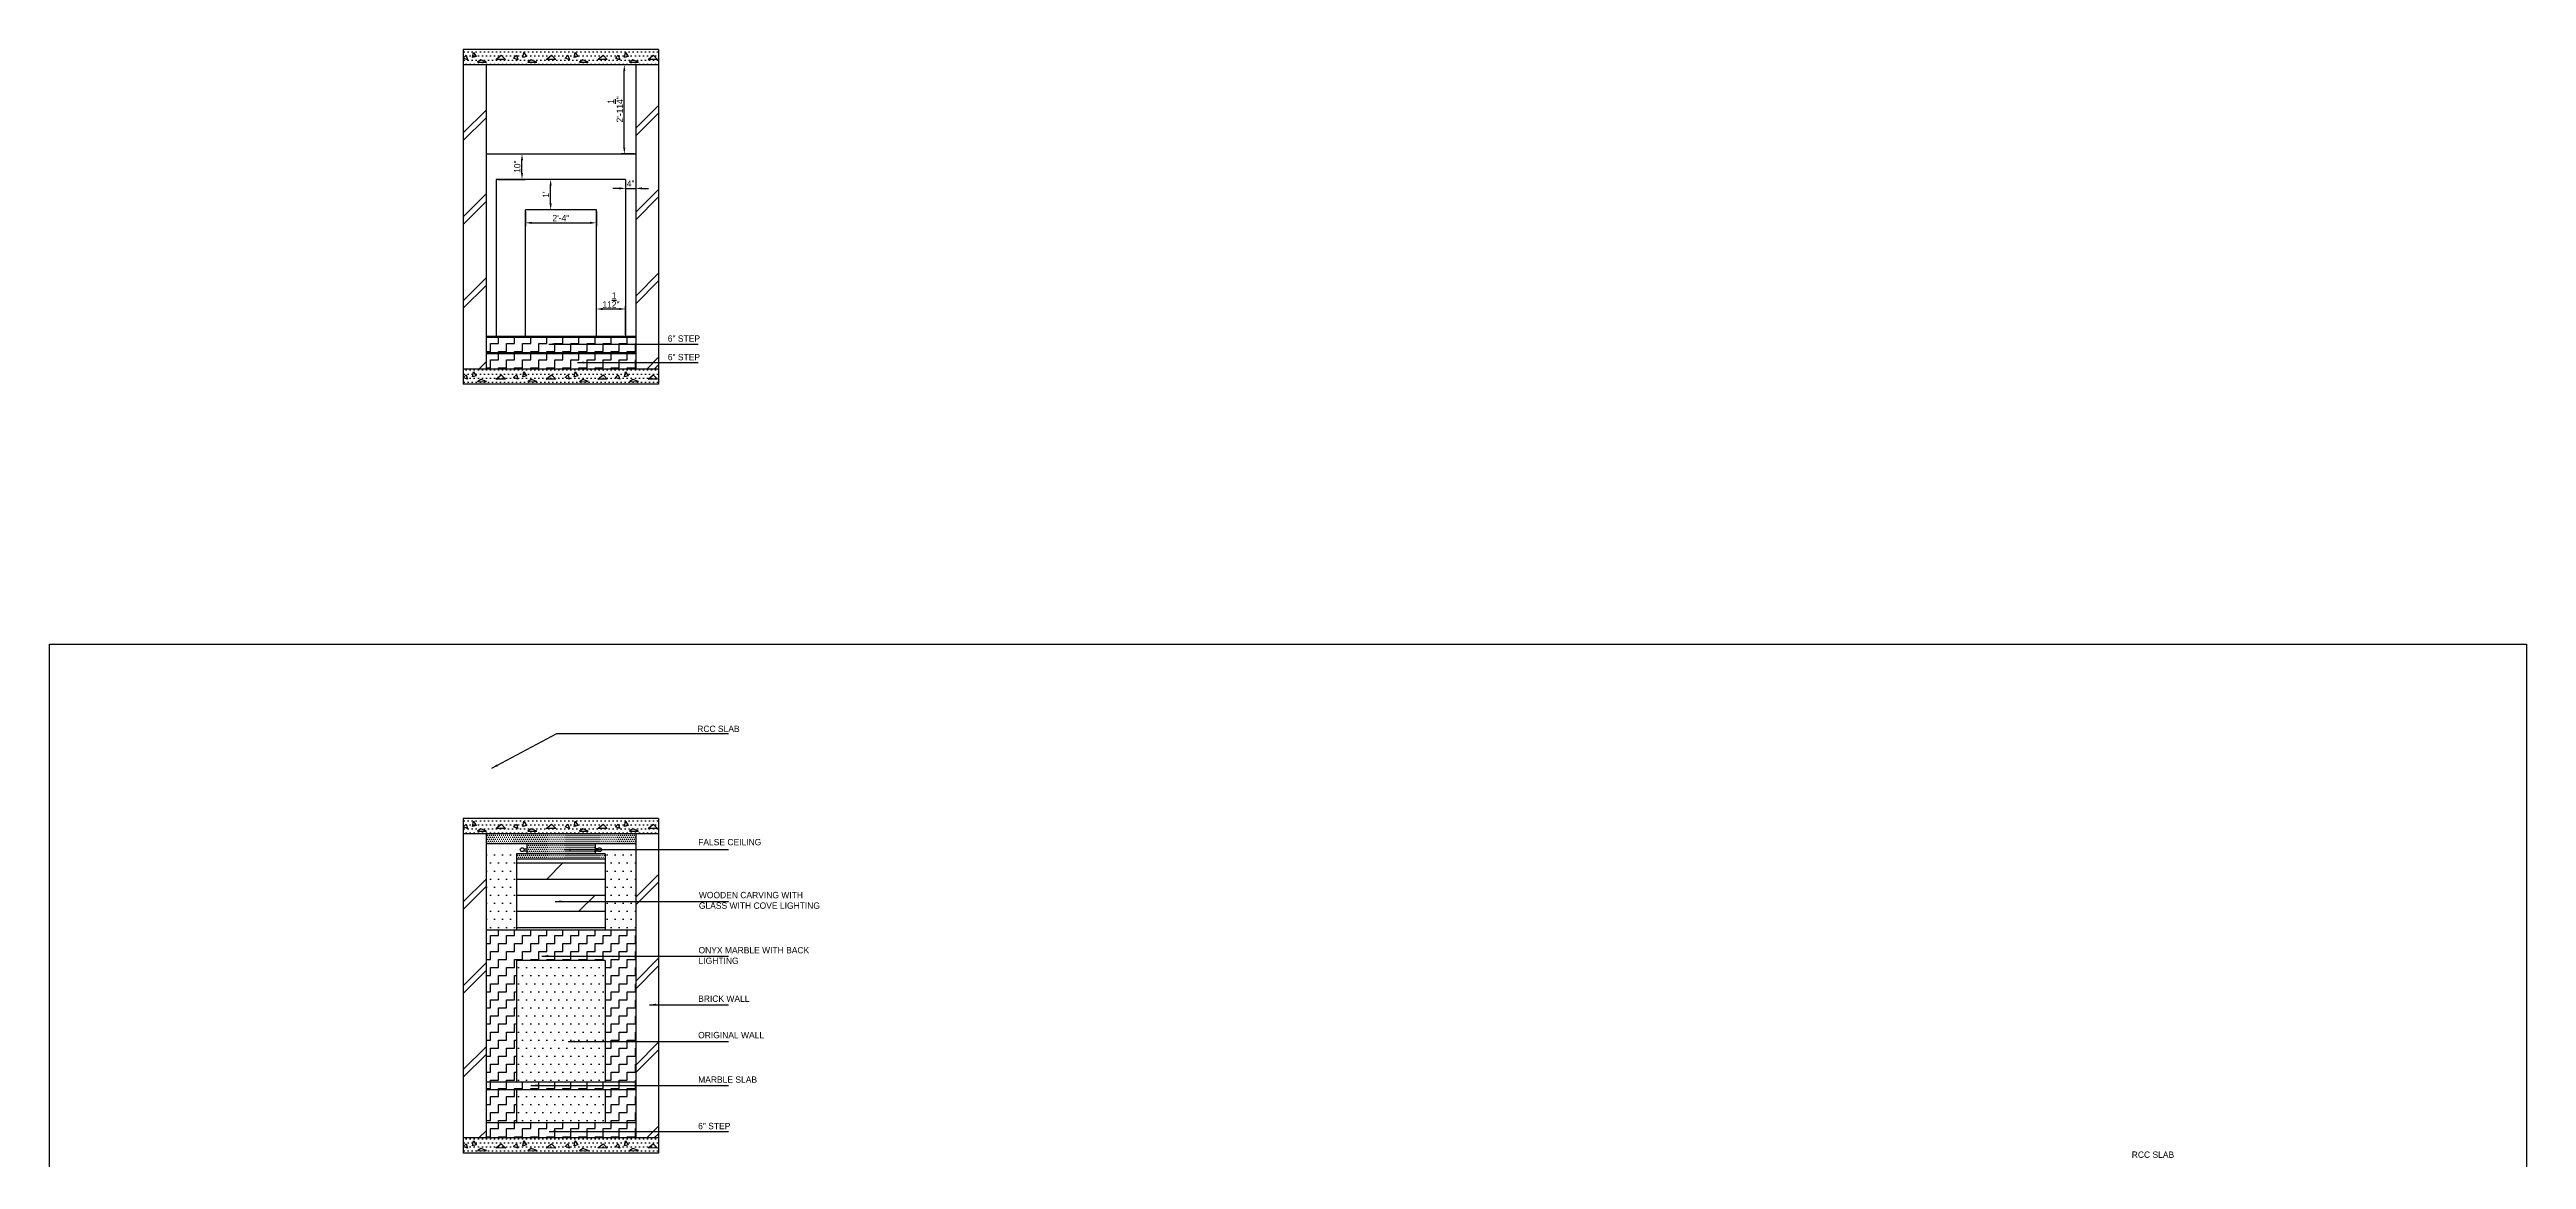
# Model space of a CAD drawing. Header units: millimetres. Extents: x 1176 to 3884, y -586 to 854.
# Drawn here: x 1176 to 2152, y 246 to 684 of the extents above; entities that cross this region are included whole.
import ezdxf

# ---------------------------------------------------------------- set-up
doc = ezdxf.new("R2010")
doc.units = ezdxf.units.MM
doc.dimstyles.new('ISO-25', dxfattribs={"dimtxt": 2.5, "dimasz": 2.5, "dimexe": 1.25, "dimexo": 0.625, "dimtad": 1, "dimlunit": 4, "dimtxsty": 'Standard', "dimcen": 2.5, "dimadec": 0, "dimazin": 0, "dimtfac": 1, "dimtmove": 0, "dimatfit": 3, "dimfxl": 1, "dimarcsym": 0})
pattern_1 = [(0, (0, -328.9976), (3.175, 3.175), [3.175, -3.175]), (90, (3.175, -328.9976), (-3.175, 3.175), [3.175, -3.175])]

# ---------------------------------------------------------------- blocks, each defined once
blk = doc.blocks.new('*D51')
at = {"color": 0, "lineweight": -2}
for p, q in [((1363.17, 620.12), (1363.17, 614.35)), ((1365.67, 615.6), (1388.67, 615.6)), ((1391.17, 620.12), (1391.17, 614.35))]:
    blk.add_line(p, q, dxfattribs=at)
at = {"color": 0}
for points in [[(1365.67, 616.02), (1365.67, 615.19), (1363.17, 615.6)], [(1388.67, 616.02), (1388.67, 615.19), (1391.17, 615.6)]]:
    blk.add_solid(points, dxfattribs=at)
at = {"layer": 'Defpoints', "color": 0}
for p in [(1363.17, 620.75), (1391.17, 620.75), (1391.17, 615.6)]:
    blk.add_point(p, dxfattribs=at)
at = {"color": 0, "insert": (1377.17, 617.48), "char_height": 2.5, "attachment_point": 5}
blk.add_mtext('2\'-4"', dxfattribs=at)
blk = doc.blocks.new('*D52')
at = {"color": 0, "lineweight": -2}
for p, q in [((1391.17, 571.37), (1391.17, 582.87)), ((1393.67, 581.62), (1400.17, 581.62)), ((1402.67, 571.37), (1402.67, 582.87))]:
    blk.add_line(p, q, dxfattribs=at)
at = {"color": 0}
for points in [[(1393.67, 582.04), (1393.67, 581.21), (1391.17, 581.62)], [(1400.17, 582.04), (1400.17, 581.21), (1402.67, 581.62)]]:
    blk.add_solid(points, dxfattribs=at)
at = {"layer": 'Defpoints', "color": 0}
for p in [(1402.67, 581.62), (1391.17, 570.75), (1402.67, 570.75)]:
    blk.add_point(p, dxfattribs=at)
at = {"color": 0, "insert": (1396.92, 585.16), "char_height": 2.5, "attachment_point": 5}
blk.add_mtext('11{\\H1.000000x;\\S1/2;}"', dxfattribs=at)
blk = doc.blocks.new('*D53')
at = {"color": 0, "lineweight": -2}
for p, q in [((1400.17, 629.19), (1397.67, 629.19)), ((1402.67, 632.12), (1402.67, 627.94)), ((1402.67, 629.19), (1406.67, 629.19)), ((1406.67, 632.12), (1406.67, 627.94)), ((1409.17, 629.19), (1411.67, 629.19))]:
    blk.add_line(p, q, dxfattribs=at)
at = {"color": 0}
for points in [[(1400.17, 629.6), (1400.17, 628.77), (1402.67, 629.19)], [(1409.17, 629.6), (1409.17, 628.77), (1406.67, 629.19)]]:
    blk.add_solid(points, dxfattribs=at)
at = {"layer": 'Defpoints', "color": 0}
for p in [(1402.67, 632.75), (1406.67, 632.75), (1406.67, 629.19)]:
    blk.add_point(p, dxfattribs=at)
at = {"color": 0, "insert": (1404.67, 631.06), "char_height": 2.5, "attachment_point": 5}
blk.add_mtext('4"', dxfattribs=at)
blk = doc.blocks.new('*D54')
at = {"color": 0, "lineweight": -2}
for p, q in [((1352.3, 642.75), (1363.08, 642.75)), ((1361.83, 635.25), (1361.83, 640.25)), ((1352.3, 632.75), (1363.08, 632.75))]:
    blk.add_line(p, q, dxfattribs=at)
at = {"color": 0}
for points in [[(1361.41, 640.25), (1362.24, 640.25), (1361.83, 642.75)], [(1361.41, 635.25), (1362.24, 635.25), (1361.83, 632.75)]]:
    blk.add_solid(points, dxfattribs=at)
at = {"layer": 'Defpoints', "color": 0}
for p in [(1351.67, 642.75), (1361.83, 642.75), (1351.67, 632.75)]:
    blk.add_point(p, dxfattribs=at)
at = {"color": 0, "insert": (1359.95, 637.75), "char_height": 2.5, "attachment_point": 5, "rotation": 90}
blk.add_mtext('10"', dxfattribs=at)
blk = doc.blocks.new('*D55')
at = {"color": 0, "lineweight": -2}
for p, q in [((1376.55, 632.75), (1371.87, 632.75)), ((1373.12, 623.25), (1373.12, 630.25)), ((1376.55, 620.75), (1371.87, 620.75))]:
    blk.add_line(p, q, dxfattribs=at)
at = {"color": 0}
for points in [[(1372.71, 630.25), (1373.54, 630.25), (1373.12, 632.75)], [(1372.71, 623.25), (1373.54, 623.25), (1373.12, 620.75)]]:
    blk.add_solid(points, dxfattribs=at)
at = {"layer": 'Defpoints', "color": 0}
for p in [(1373.12, 632.75), (1377.17, 632.75), (1377.17, 620.75)]:
    blk.add_point(p, dxfattribs=at)
at = {"color": 0, "insert": (1371.25, 626.75), "char_height": 2.5, "attachment_point": 5, "rotation": 90}
blk.add_mtext("1'", dxfattribs=at)
blk = doc.blocks.new('*D56')
at = {"color": 0, "lineweight": -2}
for p, q in [((1406.05, 677.95), (1400.93, 677.95)), ((1402.18, 645.25), (1402.18, 675.45)), ((1406.05, 642.75), (1400.93, 642.75))]:
    blk.add_line(p, q, dxfattribs=at)
at = {"color": 0}
for points in [[(1401.76, 675.45), (1402.59, 675.45), (1402.18, 677.95)], [(1401.76, 645.25), (1402.59, 645.25), (1402.18, 642.75)]]:
    blk.add_solid(points, dxfattribs=at)
at = {"layer": 'Defpoints', "color": 0}
for p in [(1402.18, 677.95), (1406.67, 677.95), (1406.67, 642.75)]:
    blk.add_point(p, dxfattribs=at)
at = {"color": 0, "insert": (1398.64, 660.35), "char_height": 2.5, "attachment_point": 5, "rotation": 90}
blk.add_mtext('2\'-11{\\H1.000000x;\\S1/4;}"', dxfattribs=at)

msp = doc.modelspace()

# ---------------------------------------------------------------- hatches: boundary and pattern name
h = msp.add_hatch()
h.set_pattern_fill('DOTS', color=256, style=0)
h.set_pattern_definition([(0, (0, -601.3035), (0.79375, 1.5875), [0, -1.5875])])
h.paths.add_polyline_path([(1338.673, 683.946), (1338.673, 677.946), (1415.673, 677.946), (1415.673, 683.946)])
h.paths.add_polyline_path([(1415.673, 551.946), (1415.673, 557.946), (1338.673, 557.946), (1338.673, 551.946)])
h = msp.add_hatch()
h.set_pattern_fill('JIS_LC_8A', color=256, scale=3, style=0)
h.set_pattern_definition([(45, (0, -25.746), (-16.5463, 16.5463), []), (45, (3, -25.746), (-16.5463, 16.5463), [])])
h.paths.add_polyline_path([(1338.673, 557.946), (1347.673, 557.946), (1347.673, 673.946), (1338.673, 673.946)])
h.paths.add_polyline_path([(1415.673, 673.946), (1406.673, 673.946), (1406.673, 557.946), (1415.673, 557.946)])
h = msp.add_hatch()
h.set_pattern_fill('ZIGZAG', color=256, style=0)
h.set_pattern_definition([(0, (0, -19.346), (3.175, 3.175), [3.175, -3.175]), (90, (3.175, -19.346), (-3.175, 3.175), [3.175, -3.175])])
h.paths.add_polyline_path([(1347.673, 570.346), (1347.673, 564.346), (1406.673, 564.346), (1406.673, 570.346)])
h = msp.add_hatch()
h.set_pattern_fill('ZIGZAG', color=256, style=0)
h.set_pattern_definition([(0, (0, -25.746), (3.175, 3.175), [3.175, -3.175]), (90, (3.175, -25.746), (-3.175, 3.175), [3.175, -3.175])])
h.paths.add_polyline_path([(1347.673, 563.946), (1347.673, 557.946), (1406.673, 557.946), (1406.673, 563.946)])
h = msp.add_hatch()
h.set_pattern_fill('DOTS', color=256, style=0)
h.set_pattern_definition([(0, (0, -904.5552), (0.79375, 1.5875), [0, -1.5875])])
h.paths.add_polyline_path([(1338.673, 380.695), (1338.673, 374.695), (1415.673, 374.695), (1415.673, 380.695)])
h.paths.add_polyline_path([(1415.673, 248.695), (1415.673, 254.695), (1338.673, 254.695), (1338.673, 248.695)])
h = msp.add_hatch()
h.set_pattern_fill('DOTS', color=256, scale=0.5, style=0)
h.set_pattern_definition([(0, (0, -904.5552), (0.396875, 0.79375), [0, -0.79375])])
h.paths.add_polyline_path([(1406.673, 374.695), (1347.673, 374.695), (1347.673, 370.695), (1406.673, 370.695)])
h.paths.add_polyline_path([(1390.673, 370.695), (1363.673, 370.695), (1363.673, 366.695), (1390.673, 366.695)])
h.paths.add_polyline_path([(1394.673, 366.695), (1359.673, 366.695), (1359.673, 364.695), (1394.673, 364.695)])
h = msp.add_hatch()
h.set_pattern_fill('JIS_LC_8A', color=256, scale=3, style=0)
h.set_pattern_definition([(45, (0, -328.998), (-16.5463, 16.5463), []), (45, (3, -328.998), (-16.5463, 16.5463), [])])
h.paths.add_polyline_path([(1338.673, 254.695), (1347.673, 254.695), (1347.673, 370.695), (1338.673, 370.695)])
h.paths.add_polyline_path([(1415.673, 370.695), (1406.673, 370.695), (1406.673, 254.695), (1415.673, 254.695)])
h = msp.add_hatch()
h.set_pattern_fill('DOTS', color=256, scale=2, style=0)
h.set_pattern_definition([(0, (0, -328.9976), (1.5875, 3.175), [0, -3.175])])
h.paths.add_polyline_path([(1359.673, 366.695), (1347.673, 366.695), (1347.673, 336.695), (1359.673, 336.695)])
h.paths.add_polyline_path([(1406.673, 366.695), (1394.673, 366.695), (1394.673, 336.695), (1406.673, 336.695)])
h.paths.add_polyline_path([(1394.673, 324.695), (1359.673, 324.695), (1359.673, 276.695), (1394.673, 276.695)])
h.paths.add_polyline_path([(1394.673, 273.695), (1359.673, 273.695), (1359.673, 260.695), (1394.673, 260.695)])
h = msp.add_hatch()
h.set_pattern_fill('DOLMIT', color=256, style=0)
h.set_pattern_definition([(0, (0, -328.9976), (0, 6.35), []), (45, (0, -328.998), (-12.7, 12.7), [8.98026, -17.9605])])
h.paths.add_polyline_path([(1394.673, 336.695), (1394.673, 364.695), (1359.673, 364.695), (1359.673, 336.695)])
h = msp.add_hatch()
h.set_pattern_fill('ZIGZAG', color=256, style=0)
h.set_pattern_definition(pattern_1)
h.paths.add_polyline_path([(1359.673, 324.695), (1394.673, 324.695), (1394.673, 276.695), (1406.673, 276.695), (1406.673, 336.695), (1347.673, 336.695), (1347.673, 276.695), (1359.673, 276.695)])
h.paths.add_polyline_path([(1347.673, 273.695), (1347.673, 260.695), (1359.673, 260.695), (1359.673, 273.695)])
h.paths.add_polyline_path([(1406.673, 260.695), (1406.673, 273.695), (1394.673, 273.695), (1394.673, 260.695)])
h.paths.add_polyline_path([(1406.673, 273.695), (1406.673, 276.695), (1347.673, 276.695), (1347.673, 273.695)])
h = msp.add_hatch()
h.set_pattern_fill('ZIGZAG', color=256, style=0)
h.set_pattern_definition(pattern_1)
h.paths.add_polyline_path([(1347.673, 260.695), (1347.673, 254.695), (1406.673, 254.695), (1406.673, 260.695)])

# ---------------------------------------------------------------- linework, layer by layer
for p, q in [((1338.673, 683.946), (1338.673, 551.946)), ((1415.673, 683.946), (1338.673, 683.946)), ((1415.673, 683.946), (1415.673, 551.946)), ((1338.673, 680.605), (1339.8, 681.661)), ((1340.38, 679.94), (1338.673, 680.605)), ((1415.673, 677.946), (1338.673, 677.946)), ((1339.8, 681.661), (1340.38, 679.94)), ((1342.302, 680.839), (1342.648, 682.832)), ((1343.707, 681.22), (1342.302, 680.839)), ((1342.648, 682.832), (1343.707, 681.22)), ((1345.621, 679.851), (1344.303, 678.906)), ((1344.303, 678.906), (1347.776, 678.999)), ((1347.776, 678.999), (1345.621, 679.851)), ((1347.673, 677.946), (1347.673, 557.946)), ((1351.573, 680.012), (1353.631, 681.696)), ((1355.317, 679.987), (1351.573, 680.012)), ((1353.631, 681.696), (1355.317, 679.987)), ((1358.523, 680.605), (1359.65, 681.661)), ((1360.23, 679.94), (1358.523, 680.605)), ((1359.65, 681.661), (1360.23, 679.94)), ((1362.152, 680.839), (1362.497, 682.832)), ((1363.557, 681.22), (1362.152, 680.839)), ((1362.497, 682.832), (1363.557, 681.22)), ((1365.471, 679.851), (1364.152, 678.906)), ((1364.152, 678.906), (1367.626, 678.999)), ((1367.626, 678.999), (1365.471, 679.851)), ((1371.423, 680.012), (1373.481, 681.696)), ((1375.167, 679.987), (1371.423, 680.012)), ((1373.481, 681.696), (1375.167, 679.987)), ((1378.828, 680.605), (1379.954, 681.661)), ((1380.535, 679.94), (1378.828, 680.605)), ((1379.954, 681.661), (1380.535, 679.94)), ((1382.457, 680.839), (1382.802, 682.832)), ((1383.862, 681.22), (1382.457, 680.839)), ((1382.802, 682.832), (1383.862, 681.22)), ((1385.775, 679.851), (1384.457, 678.906)), ((1384.457, 678.906), (1387.931, 678.999)), ((1387.931, 678.999), (1385.775, 679.851)), ((1391.727, 680.012), (1393.786, 681.696)), ((1395.472, 679.987), (1391.727, 680.012)), ((1393.786, 681.696), (1395.472, 679.987)), ((1398.643, 680.605), (1399.77, 681.661)), ((1400.35, 679.94), (1398.643, 680.605)), ((1399.77, 681.661), (1400.35, 679.94)), ((1402.272, 680.839), (1402.617, 682.832)), ((1403.677, 681.22), (1402.272, 680.839)), ((1402.617, 682.832), (1403.677, 681.22)), ((1405.59, 679.851), (1404.272, 678.906)), ((1404.272, 678.906), (1407.746, 678.999)), ((1407.746, 678.999), (1405.59, 679.851)), ((1406.673, 677.946), (1406.673, 557.946)), ((1411.543, 680.012), (1413.601, 681.696)), ((1415.287, 679.987), (1411.543, 680.012)), ((1413.601, 681.696), (1415.287, 679.987)), ((1406.673, 642.746), (1347.673, 642.746)), ((1351.673, 632.746), (1351.673, 570.746)), ((1402.673, 632.746), (1351.673, 632.746)), ((1402.673, 632.746), (1402.673, 570.746)), ((1391.173, 620.746), (1363.173, 620.746)), ((1363.173, 570.746), (1363.173, 620.746)), ((1391.173, 570.746), (1391.173, 620.746)), ((1406.673, 570.746), (1347.673, 570.746)), ((1406.673, 570.346), (1347.673, 570.346)), ((1415.673, 557.946), (1338.673, 557.946)), ((1342.302, 554.839), (1342.648, 556.832)), ((1342.648, 556.832), (1343.707, 555.22)), ((1406.673, 564.341), (1347.673, 564.341)), ((1406.673, 563.946), (1347.673, 563.946)), ((1362.152, 554.839), (1362.497, 556.832)), ((1362.497, 556.832), (1363.557, 555.22)), ((1382.457, 554.839), (1382.802, 556.832)), ((1382.802, 556.832), (1383.862, 555.22)), ((1402.272, 554.839), (1402.617, 556.832)), ((1402.617, 556.832), (1403.677, 555.22)), ((1338.673, 554.605), (1339.8, 555.661)), ((1340.38, 553.94), (1338.673, 554.605)), ((1415.673, 551.946), (1338.673, 551.946)), ((1339.8, 555.661), (1340.38, 553.94)), ((1343.707, 555.22), (1342.302, 554.839)), ((1345.621, 553.851), (1344.303, 552.906)), ((1344.303, 552.906), (1347.776, 552.999)), ((1347.776, 552.999), (1345.621, 553.851)), ((1351.573, 554.012), (1353.631, 555.696)), ((1355.317, 553.987), (1351.573, 554.012)), ((1353.631, 555.696), (1355.317, 553.987)), ((1358.523, 554.605), (1359.65, 555.661)), ((1360.23, 553.94), (1358.523, 554.605)), ((1359.65, 555.661), (1360.23, 553.94)), ((1363.557, 555.22), (1362.152, 554.839)), ((1365.471, 553.851), (1364.152, 552.906)), ((1364.152, 552.906), (1367.626, 552.999)), ((1367.626, 552.999), (1365.471, 553.851)), ((1371.423, 554.012), (1373.481, 555.696)), ((1375.167, 553.987), (1371.423, 554.012)), ((1373.481, 555.696), (1375.167, 553.987)), ((1378.828, 554.605), (1379.954, 555.661)), ((1380.535, 553.94), (1378.828, 554.605)), ((1379.954, 555.661), (1380.535, 553.94)), ((1383.862, 555.22), (1382.457, 554.839)), ((1385.775, 553.851), (1384.457, 552.906)), ((1384.457, 552.906), (1387.931, 552.999)), ((1387.931, 552.999), (1385.775, 553.851)), ((1391.727, 554.012), (1393.786, 555.696)), ((1395.472, 553.987), (1391.727, 554.012)), ((1393.786, 555.696), (1395.472, 553.987)), ((1398.643, 554.605), (1399.77, 555.661)), ((1400.35, 553.94), (1398.643, 554.605)), ((1399.77, 555.661), (1400.35, 553.94)), ((1403.677, 555.22), (1402.272, 554.839)), ((1405.59, 553.851), (1404.272, 552.906)), ((1404.272, 552.906), (1407.746, 552.999)), ((1407.746, 552.999), (1405.59, 553.851)), ((1411.543, 554.012), (1413.601, 555.696)), ((1415.287, 553.987), (1411.543, 554.012)), ((1413.601, 555.696), (1415.287, 553.987)), ((1338.673, 380.695), (1338.673, 248.695)), ((1415.673, 380.695), (1338.673, 380.695)), ((1338.673, 377.353), (1339.8, 378.409)), ((1340.38, 376.688), (1338.673, 377.353)), ((1415.673, 374.695), (1338.673, 374.695)), ((1339.8, 378.409), (1340.38, 376.688)), ((1342.302, 377.587), (1342.648, 379.581)), ((1343.707, 377.968), (1342.302, 377.587)), ((1342.648, 379.581), (1343.707, 377.968)), ((1345.621, 376.599), (1344.303, 375.655)), ((1344.303, 375.655), (1347.776, 375.748)), ((1347.776, 375.748), (1345.621, 376.599)), ((1347.673, 374.695), (1347.673, 254.695)), ((1351.573, 376.76), (1353.631, 378.444)), ((1355.317, 376.735), (1351.573, 376.76)), ((1353.631, 378.444), (1355.317, 376.735)), ((1358.523, 377.353), (1359.65, 378.409)), ((1360.23, 376.688), (1358.523, 377.353)), ((1359.65, 378.409), (1360.23, 376.688)), ((1362.152, 377.587), (1362.497, 379.581)), ((1363.557, 377.968), (1362.152, 377.587)), ((1362.497, 379.581), (1363.557, 377.968)), ((1365.471, 376.599), (1364.152, 375.655)), ((1364.152, 375.655), (1367.626, 375.748)), ((1367.626, 375.748), (1365.471, 376.599)), ((1371.423, 376.76), (1373.481, 378.444)), ((1375.167, 376.735), (1371.423, 376.76)), ((1373.481, 378.444), (1375.167, 376.735)), ((1378.828, 377.353), (1379.954, 378.409)), ((1380.535, 376.688), (1378.828, 377.353)), ((1379.954, 378.409), (1380.535, 376.688)), ((1382.457, 377.587), (1382.802, 379.581)), ((1383.862, 377.968), (1382.457, 377.587)), ((1382.802, 379.581), (1383.862, 377.968)), ((1385.775, 376.599), (1384.457, 375.655)), ((1384.457, 375.655), (1387.931, 375.748)), ((1387.931, 375.748), (1385.775, 376.599)), ((1391.727, 376.76), (1393.786, 378.444)), ((1395.472, 376.735), (1391.727, 376.76)), ((1393.786, 378.444), (1395.472, 376.735)), ((1398.643, 377.353), (1399.77, 378.409)), ((1400.35, 376.688), (1398.643, 377.353)), ((1399.77, 378.409), (1400.35, 376.688)), ((1402.272, 377.587), (1402.617, 379.581)), ((1403.677, 377.968), (1402.272, 377.587)), ((1402.617, 379.581), (1403.677, 377.968)), ((1405.59, 376.599), (1404.272, 375.655)), ((1404.272, 375.655), (1407.746, 375.748)), ((1407.746, 375.748), (1405.59, 376.599)), ((1406.673, 374.695), (1406.673, 254.695)), ((1411.543, 376.76), (1413.601, 378.444)), ((1415.287, 376.735), (1411.543, 376.76)), ((1413.601, 378.444), (1415.287, 376.735)), ((1415.673, 380.695), (1415.673, 248.695)), ((1406.673, 370.695), (1347.673, 370.695)), ((1359.673, 366.695), (1359.673, 336.695)), ((1394.673, 366.695), (1359.673, 366.695)), ((1394.673, 364.695), (1359.673, 364.695)), ((1362.532, 368.759), (1363.673, 368.759)), ((1362.532, 367.963), (1363.673, 367.963)), ((1363.673, 370.695), (1363.673, 366.695)), ((1390.673, 370.695), (1390.673, 366.695)), ((1391.814, 368.759), (1390.673, 368.759)), ((1391.814, 367.802), (1390.673, 367.802)), ((1394.673, 366.695), (1394.673, 336.695)), ((1406.673, 336.695), (1347.673, 336.695)), ((1359.673, 324.695), (1359.673, 276.695)), ((1394.673, 324.695), (1359.673, 324.695)), ((1394.673, 324.695), (1394.673, 276.695)), ((1406.673, 276.695), (1347.673, 276.695)), ((1406.673, 273.695), (1347.673, 273.695)), ((1359.673, 273.695), (1359.673, 260.695)), ((1394.673, 273.695), (1394.673, 260.695)), ((1415.673, 254.695), (1338.673, 254.695)), ((1406.673, 260.695), (1347.673, 260.695)), ((1338.673, 251.353), (1339.8, 252.409)), ((1340.38, 250.688), (1338.673, 251.353)), ((1415.673, 248.695), (1338.673, 248.695)), ((1339.8, 252.409), (1340.38, 250.688)), ((1342.302, 251.587), (1342.648, 253.581)), ((1343.707, 251.968), (1342.302, 251.587)), ((1342.648, 253.581), (1343.707, 251.968)), ((1345.621, 250.599), (1344.303, 249.655)), ((1344.303, 249.655), (1347.776, 249.748)), ((1347.776, 249.748), (1345.621, 250.599)), ((1351.573, 250.76), (1353.631, 252.444)), ((1355.317, 250.735), (1351.573, 250.76)), ((1353.631, 252.444), (1355.317, 250.735)), ((1358.523, 251.353), (1359.65, 252.409)), ((1360.23, 250.688), (1358.523, 251.353)), ((1359.65, 252.409), (1360.23, 250.688)), ((1362.152, 251.587), (1362.497, 253.581)), ((1363.557, 251.968), (1362.152, 251.587)), ((1362.497, 253.581), (1363.557, 251.968)), ((1365.471, 250.599), (1364.152, 249.655)), ((1364.152, 249.655), (1367.626, 249.748)), ((1367.626, 249.748), (1365.471, 250.599)), ((1371.423, 250.76), (1373.481, 252.444)), ((1375.167, 250.735), (1371.423, 250.76)), ((1373.481, 252.444), (1375.167, 250.735)), ((1378.828, 251.353), (1379.954, 252.409)), ((1380.535, 250.688), (1378.828, 251.353)), ((1379.954, 252.409), (1380.535, 250.688)), ((1382.457, 251.587), (1382.802, 253.581)), ((1383.862, 251.968), (1382.457, 251.587)), ((1382.802, 253.581), (1383.862, 251.968)), ((1385.775, 250.599), (1384.457, 249.655)), ((1384.457, 249.655), (1387.931, 249.748)), ((1387.931, 249.748), (1385.775, 250.599)), ((1391.727, 250.76), (1393.786, 252.444)), ((1395.472, 250.735), (1391.727, 250.76)), ((1393.786, 252.444), (1395.472, 250.735)), ((1398.643, 251.353), (1399.77, 252.409)), ((1400.35, 250.688), (1398.643, 251.353)), ((1399.77, 252.409), (1400.35, 250.688)), ((1402.272, 251.587), (1402.617, 253.581)), ((1403.677, 251.968), (1402.272, 251.587)), ((1402.617, 253.581), (1403.677, 251.968)), ((1405.59, 250.599), (1404.272, 249.655)), ((1404.272, 249.655), (1407.746, 249.748)), ((1407.746, 249.748), (1405.59, 250.599)), ((1411.543, 250.76), (1413.601, 252.444)), ((1415.287, 250.735), (1411.543, 250.76)), ((1413.601, 252.444), (1415.287, 250.735))]:
    msp.add_line(p, q)
msp.add_lwpolyline([(1175.516, 449.391), (2152.293, 449.391), (2152.293, -335.699), (1175.516, -335.699)], close=True)
for centre in [(1361.896, 368.37), (1392.451, 368.37)]:
    msp.add_circle(centre, 0.746)

# ---------------------------------------------------------------- texts
at = {"char_height": 2.5, "attachment_point": 1}
for s, insert, width in [('6" STEP', (1419.34, 571.208), 17.46123), ('6" STEP', (1419.34, 563.913), 17.46123), ('RCC SLAB', (1430.942, 417.296), 19.78072), ('FALSE CEILING', (1431.304, 372.631), 31.52123), ('WOODEN CARVING WITH GLASS WITH COVE LIGHTING', (1431.583, 351.748), 47.79337), ('ONYX MARBLE WITH BACK LIGHTING', (1431.449, 330), 55.29208), ('BRICK WALL', (1431.304, 310.881), 24.38461), ('ORIGINAL WALL', (1431.304, 296.527), 31.36623), ('MARBLE SLAB', (1431.304, 278.958), 31.36623), ('6" STEP', (1431.304, 260.661), 17.46123), ('RCC SLAB', (1996.634, 249.36), 19.78072)]:
    msp.add_mtext(s, dxfattribs=dict(at, insert=insert, width=width))

# ---------------------------------------------------------------- dimensions: what is measured, and where the dimension line sits
for base, p1, p2, picture, middle in [((1402.178, 677.946), (1406.673, 642.746), (1406.673, 677.946), '*D56', (1398.637, 660.346)), ((1361.828, 642.746), (1351.673, 632.746), (1351.673, 642.746), '*D54', (1359.953, 637.746)), ((1373.124, 632.746), (1377.173, 620.746), (1377.173, 632.746), '*D55', (1371.249, 626.746))]:
    dim = msp.add_linear_dim(base=base, p1=p1, p2=p2, angle=90, dimstyle='ISO-25')
    dim.commit()
    dim.dimension.update_dxf_attribs({"geometry": picture, "text_midpoint": middle})
dim = msp.add_linear_dim(base=(1406.673, 629.186), p1=(1402.673, 632.746), p2=(1406.673, 632.746), dimstyle='ISO-25')
dim.commit()
dim.dimension.update_dxf_attribs({"geometry": '*D53', "text_midpoint": (1404.673, 629.186), "dimtype": 160})
for base, p1, p2, picture, middle in [((1391.173, 615.602), (1363.173, 620.746), (1391.173, 620.746), '*D51', (1377.173, 617.477)), ((1402.673, 581.623), (1391.173, 570.746), (1402.673, 570.746), '*D52', (1396.923, 585.165))]:
    dim = msp.add_linear_dim(base=base, p1=p1, p2=p2, dimstyle='ISO-25')
    dim.commit()
    dim.dimension.update_dxf_attribs({"geometry": picture, "text_midpoint": middle})

# ---------------------------------------------------------------- leaders
for points in [[(1372.38, 567.806), (1431.317, 567.806)], [(1383.777, 560.511), (1431.317, 560.511)], [(1349.92, 400.486), (1375.615, 414.26), (1443.281, 414.26)], [(1378.465, 368.41), (1443.281, 368.41)], [(1374.873, 347.956), (1443.281, 347.956)], [(1369.679, 326.443), (1443.281, 326.443)], [(1412.157, 307.245), (1443.281, 307.245)], [(1380.086, 292.742), (1443.281, 292.742)], [(1365.35, 275.381), (1443.281, 275.381)], [(1372.572, 257.259), (1443.281, 257.259)]]:
    msp.add_leader(points, dimstyle='ISO-25', override={"dimgap": 0.625, "dimtad": 0})

doc.saveas('drawing.dxf')
